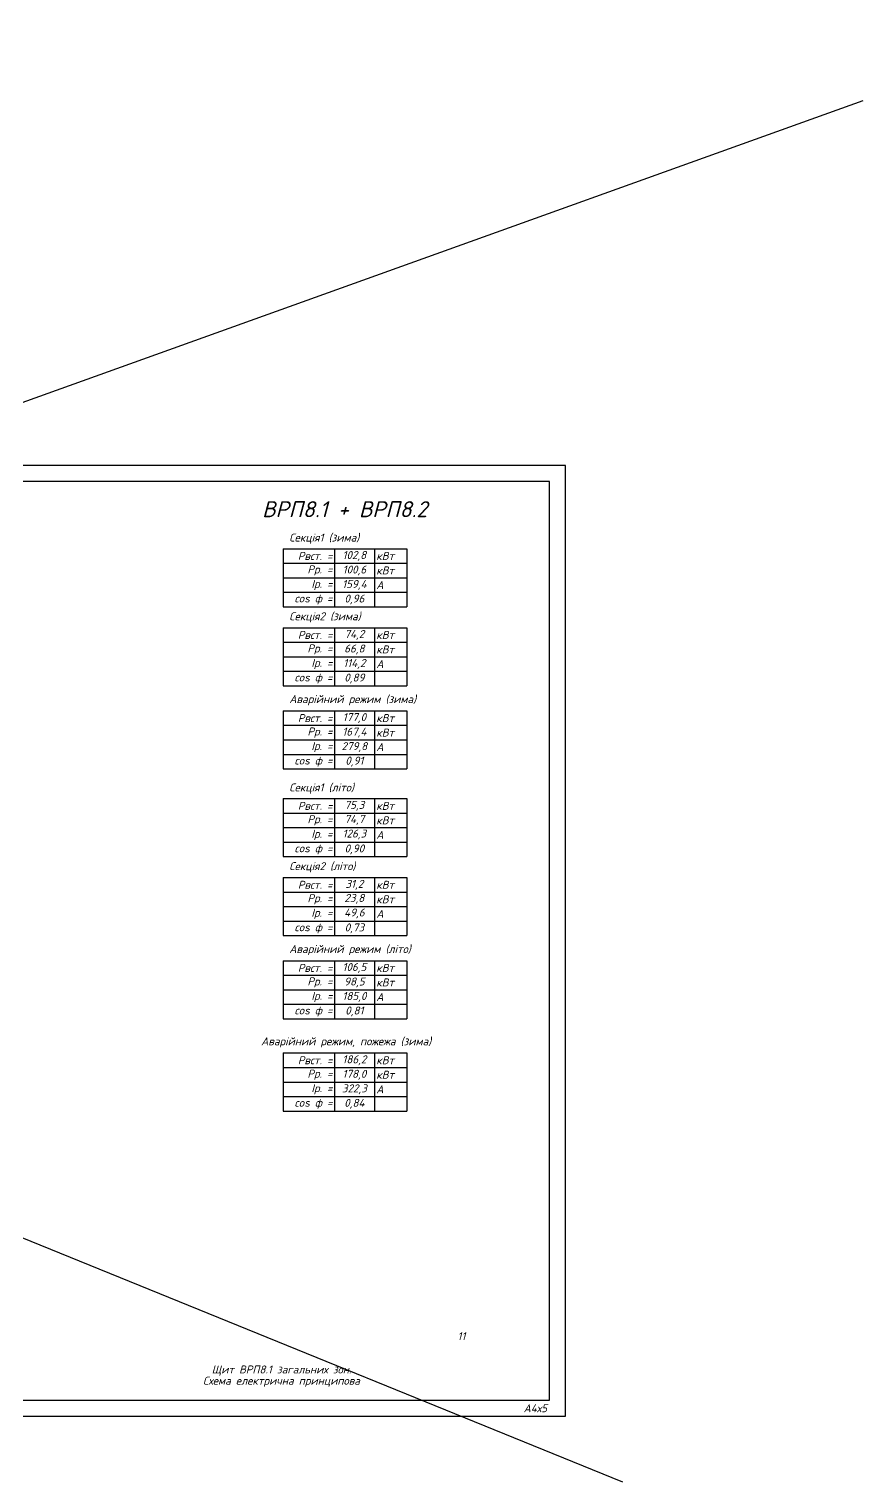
# Model space of a CAD drawing. Header units: millimetres. Extents: x -122434 to 1506205, y -201405 to 386015.
# Drawn here: x 917268 to 943331, y 190693 to 236083 of the extents above; entities that cross this region are included whole.
import ezdxf

# ---------------------------------------------------------------- set-up
doc = ezdxf.new("R2010")
doc.units = ezdxf.units.MM
doc.layers.add('Рамка внешняя', color=4, linetype='Continuous', lineweight=30, plot=False)
doc.layers.add('Схема', color=7, linetype='Continuous')
doc.styles.add('GOST 2.304', font='isocpeui.ttf')
doc.styles.add('ГОСТ 2.304', font='isocpeui.ttf')

# ---------------------------------------------------------------- blocks, each defined once
blk = doc.blocks.new('*T174')
at = {"color": 0, "lineweight": -2, "transparency": 16777216}
for p, q in [((0, 0), (1600, 0)), ((0, 0), (0, -1813)), ((1600, 0), (1600, -1813)), ((2850, 0), (3860, 0)), ((2850, 0), (2850, -1813)), ((3860, 0), (3860, -1813)), ((0, -453), (3860, -453)), ((0, -907), (3860, -907)), ((0, -1360), (3860, -1360)), ((0, -1813), (3860, -1813))]:
    blk.add_line(p, q, dxfattribs=at)
at = {"color": 0, "linetype": 'ByBlock', "lineweight": -2, "transparency": 16777216}
blk.add_line((1600, 0), (2850, 0), dxfattribs=at)
at = {"color": 0, "transparency": 16777216, "char_height": 250, "style": 'ГОСТ 2.304'}
for s, insert, width, attachment_point in [('Рвст. =', (1540, -227), 1480, 6), ('102,8', (2225, -227), 1130, 5), ('кВт', (2910, -227), 890, 4), ('Рр. =', (1540, -680), 1480, 6), ('100,6', (2225, -680), 1130, 5), ('кВт', (2910, -680), 890, 4), ('Ір. =', (1540, -1133), 1480, 6), ('159,4', (2225, -1133), 1130, 5), ('А', (2910, -1133), 890, 4), ('сos ф =', (1540, -1587), 1480, 6), ('0,96', (2225, -1587), 1130, 5)]:
    blk.add_mtext(s, dxfattribs=dict(at, insert=insert, width=width, attachment_point=attachment_point))
blk = doc.blocks.new('*T169')
at = {"color": 0, "lineweight": -2, "transparency": 16777216}
for p, q in [((0, 0), (1600, 0)), ((0, 0), (0, -1813)), ((1600, 0), (1600, -1813)), ((2850, 0), (3860, 0)), ((2850, 0), (2850, -1813)), ((3860, 0), (3860, -1813)), ((0, -453), (3860, -453)), ((0, -907), (3860, -907)), ((0, -1360), (3860, -1360)), ((0, -1813), (3860, -1813))]:
    blk.add_line(p, q, dxfattribs=at)
at = {"color": 0, "linetype": 'ByBlock', "lineweight": -2, "transparency": 16777216}
blk.add_line((1600, 0), (2850, 0), dxfattribs=at)
at = {"color": 0, "transparency": 16777216, "char_height": 250, "style": 'ГОСТ 2.304'}
for s, insert, width, attachment_point in [('Рвст. =', (1540, -227), 1480, 6), ('74,2', (2225, -227), 1130, 5), ('кВт', (2910, -227), 890, 4), ('Рр. =', (1540, -680), 1480, 6), ('66,8', (2225, -680), 1130, 5), ('кВт', (2910, -680), 890, 4), ('Ір. =', (1540, -1133), 1480, 6), ('114,2', (2225, -1133), 1130, 5), ('А', (2910, -1133), 890, 4), ('сos ф =', (1540, -1587), 1480, 6), ('0,89', (2225, -1587), 1130, 5)]:
    blk.add_mtext(s, dxfattribs=dict(at, insert=insert, width=width, attachment_point=attachment_point))
blk = doc.blocks.new('*T170')
at = {"color": 0, "lineweight": -2, "transparency": 16777216}
for p, q in [((0, 0), (1600, 0)), ((0, 0), (0, -1813)), ((1600, 0), (1600, -1813)), ((2850, 0), (3860, 0)), ((2850, 0), (2850, -1813)), ((3860, 0), (3860, -1813)), ((0, -453), (3860, -453)), ((0, -907), (3860, -907)), ((0, -1360), (3860, -1360)), ((0, -1813), (3860, -1813))]:
    blk.add_line(p, q, dxfattribs=at)
at = {"color": 0, "linetype": 'ByBlock', "lineweight": -2, "transparency": 16777216}
blk.add_line((1600, 0), (2850, 0), dxfattribs=at)
at = {"color": 0, "transparency": 16777216, "char_height": 250, "style": 'ГОСТ 2.304'}
for s, insert, width, attachment_point in [('Рвст. =', (1540, -227), 1480, 6), ('177,0', (2225, -227), 1130, 5), ('кВт', (2910, -227), 890, 4), ('Рр. =', (1540, -680), 1480, 6), ('167,4', (2225, -680), 1130, 5), ('кВт', (2910, -680), 890, 4), ('Ір. =', (1540, -1133), 1480, 6), ('279,8', (2225, -1133), 1130, 5), ('А', (2910, -1133), 890, 4), ('сos ф =', (1540, -1587), 1480, 6), ('0,91', (2225, -1587), 1130, 5)]:
    blk.add_mtext(s, dxfattribs=dict(at, insert=insert, width=width, attachment_point=attachment_point))
blk = doc.blocks.new('*T171')
at = {"color": 0, "lineweight": -2, "transparency": 16777216}
for p, q in [((0, 0), (1600, 0)), ((0, 0), (0, -1813)), ((1600, 0), (1600, -1813)), ((2850, 0), (3860, 0)), ((2850, 0), (2850, -1360)), ((3860, 0), (3860, -1813)), ((0, -453), (3860, -453)), ((0, -907), (3860, -907)), ((0, -1360), (3860, -1360)), ((0, -1813), (3860, -1813))]:
    blk.add_line(p, q, dxfattribs=at)
at = {"color": 0, "linetype": 'ByBlock', "lineweight": -2, "transparency": 16777216}
for p, q in [((1600, 0), (2850, 0)), ((2850, -1360), (2850, -1813))]:
    blk.add_line(p, q, dxfattribs=at)
at = {"color": 0, "transparency": 16777216, "char_height": 250, "style": 'ГОСТ 2.304'}
for s, insert, width, attachment_point in [('Рвст. =', (1540, -227), 1480, 6), ('75,3', (2225, -227), 1130, 5), ('кВт', (2910, -227), 890, 4), ('Рр. =', (1540, -680), 1480, 6), ('74,7', (2225, -513), 1130, 2), ('кВт', (2910, -680), 890, 4), ('Ір. =', (1540, -1133), 1480, 6), ('126,3', (2225, -967), 1130, 2), ('А', (2910, -1133), 890, 4), ('сos ф =', (1540, -1587), 1480, 6), ('0,90', (2225, -1587), 1130, 5)]:
    blk.add_mtext(s, dxfattribs=dict(at, insert=insert, width=width, attachment_point=attachment_point))
blk = doc.blocks.new('*T172')
at = {"color": 0, "lineweight": -2, "transparency": 16777216}
for p, q in [((0, 0), (1600, 0)), ((0, 0), (0, -1813)), ((1600, 0), (1600, -1813)), ((2850, 0), (3860, 0)), ((2850, 0), (2850, -1813)), ((3860, 0), (3860, -1813)), ((0, -453), (3860, -453)), ((0, -907), (3860, -907)), ((0, -1360), (3860, -1360)), ((0, -1813), (3860, -1813))]:
    blk.add_line(p, q, dxfattribs=at)
at = {"color": 0, "linetype": 'ByBlock', "lineweight": -2, "transparency": 16777216}
blk.add_line((1600, 0), (2850, 0), dxfattribs=at)
at = {"color": 0, "transparency": 16777216, "char_height": 250, "style": 'ГОСТ 2.304'}
for s, insert, width, attachment_point in [('Рвст. =', (1540, -227), 1480, 6), ('31,2', (2225, -227), 1130, 5), ('кВт', (2910, -227), 890, 4), ('Рр. =', (1540, -680), 1480, 6), ('23,8', (2225, -513), 1130, 2), ('кВт', (2910, -680), 890, 4), ('Ір. =', (1540, -1133), 1480, 6), ('49,6', (2225, -967), 1130, 2), ('А', (2910, -1133), 890, 4), ('сos ф =', (1540, -1587), 1480, 6), ('0,73', (2225, -1587), 1130, 5)]:
    blk.add_mtext(s, dxfattribs=dict(at, insert=insert, width=width, attachment_point=attachment_point))
blk = doc.blocks.new('*T173')
at = {"color": 0, "lineweight": -2, "transparency": 16777216}
for p, q in [((0, 0), (1600, 0)), ((0, 0), (0, -1813)), ((1600, 0), (1600, -1813)), ((2850, 0), (3860, 0)), ((2850, 0), (2850, -1813)), ((3860, 0), (3860, -1813)), ((0, -453), (3860, -453)), ((0, -907), (3860, -907)), ((0, -1360), (3860, -1360)), ((0, -1813), (3860, -1813))]:
    blk.add_line(p, q, dxfattribs=at)
at = {"color": 0, "linetype": 'ByBlock', "lineweight": -2, "transparency": 16777216}
blk.add_line((1600, 0), (2850, 0), dxfattribs=at)
at = {"color": 0, "transparency": 16777216, "char_height": 250, "style": 'ГОСТ 2.304'}
for s, insert, width, attachment_point in [('Рвст. =', (1540, -227), 1480, 6), ('106,5', (2225, -227), 1130, 5), ('кВт', (2910, -227), 890, 4), ('Рр. =', (1540, -680), 1480, 6), ('98,5', (2225, -680), 1130, 5), ('кВт', (2910, -680), 890, 4), ('Ір. =', (1540, -1133), 1480, 6), ('185,0', (2225, -1133), 1130, 5), ('А', (2910, -1133), 890, 4), ('сos ф =', (1540, -1587), 1480, 6), ('0,81', (2225, -1587), 1130, 5)]:
    blk.add_mtext(s, dxfattribs=dict(at, insert=insert, width=width, attachment_point=attachment_point))
blk = doc.blocks.new('*T168')
at = {"color": 0, "lineweight": -2, "transparency": 16777216}
for p, q in [((0, 0), (1600, 0)), ((0, 0), (0, -1813)), ((1600, 0), (1600, -1813)), ((2850, 0), (3860, 0)), ((2850, 0), (2850, -1813)), ((3860, 0), (3860, -1813)), ((0, -453), (3860, -453)), ((0, -907), (3860, -907)), ((0, -1360), (3860, -1360)), ((0, -1813), (3860, -1813))]:
    blk.add_line(p, q, dxfattribs=at)
at = {"color": 0, "linetype": 'ByBlock', "lineweight": -2, "transparency": 16777216}
blk.add_line((1600, 0), (2850, 0), dxfattribs=at)
at = {"color": 0, "transparency": 16777216, "char_height": 250, "style": 'ГОСТ 2.304'}
for s, insert, width, attachment_point in [('Рвст. =', (1540, -227), 1480, 6), ('186,2', (2225, -227), 1130, 5), ('кВт', (2910, -227), 890, 4), ('Рр. =', (1540, -680), 1480, 6), ('178,0', (2225, -680), 1130, 5), ('кВт', (2910, -680), 890, 4), ('Ір. =', (1540, -1133), 1480, 6), ('322,3', (2225, -1133), 1130, 5), ('А', (2910, -1133), 890, 4), ('сos ф =', (1540, -1587), 1480, 6), ('0,84', (2225, -1587), 1130, 5)]:
    blk.add_mtext(s, dxfattribs=dict(at, insert=insert, width=width, attachment_point=attachment_point))
blk = doc.blocks.new('A4x5')
at = {"lineweight": 30, "ltscale": 100}
blk.add_lwpolyline([(-103000, 500), (-500, 500), (-500, 29200), (-103000, 29200)], close=True, dxfattribs=at)
at = {"layer": 'Рамка внешняя', "ltscale": 100}
blk.add_lwpolyline([(-105000, 0), (0, 0), (0, 29700), (-105000, 29700)], close=True, dxfattribs=at)
at = {"layer": 'Схема', "linetype": 'Continuous', "style": 'ГОСТ 2.304'}
blk.add_text('А4х5', height=250, dxfattribs=at).set_placement((-1307, 124))

msp = doc.modelspace()

# ---------------------------------------------------------------- linework, layer by layer
at = {"color": 1}
for points in [[(824194, 236083), (935815, 190693)], [(943331, 233846), (825793, 191652)]]:
    msp.add_lwpolyline(points, dxfattribs=at)

# ---------------------------------------------------------------- block references
at = {"color": 30, "lineweight": 50, "true_color": 0xf26722}
msp.add_blockref('A4x5', (934032, 192747), dxfattribs=at)
for name, p in [('*T174', (925211, 219849)), ('*T169', (925211, 217381)), ('*T170', (925211, 214784)), ('*T171', (925211, 212042)), ('*T172', (925211, 209575)), ('*T173', (925211, 206978)), ('*T168', (925211, 204094))]:
    msp.add_blockref(name, p)

# ---------------------------------------------------------------- texts
at = {"color": 0, "lineweight": 40, "style": 'GOST 2.304'}
msp.add_text('ВРП8.1 + ВРП8.2', height=500, dxfattribs=at).set_placement((924551, 220833))
at = {"ltscale": 100, "char_height": 250, "attachment_point": 1, "style": 'ГОСТ 2.304'}
for s, width, insert in [('Секція1 (зима)', 4941.25, (925401, 220321)), ('Секція2 (зима)', 4941.25, (925401, 217862)), ('Аварійний режим (зима)', 4941.25, (925401, 215275)), ('Секція1 (літо)', 4941.25, (925401, 212515)), ('Секція2 (літо)', 4941.25, (925401, 210056)), ('Аварійний режим (літо)', 4941.25, (925401, 207468)), ('Аварійний режим, пожежа (зима)', 5434.79, (924520, 204584))]:
    msp.add_mtext_dynamic_manual_height_columns(s, width=width, gutter_width=1250, heights=[0], dxfattribs=dict(at, insert=insert))
at = {"linetype": 'Continuous', "lineweight": 25, "char_height": 250, "attachment_point": 5, "line_spacing_factor": 0.84, "style": 'GOST 2.304'}
for s, insert, width in [('{\\C7;11}', (930782, 195247), 1500), ('\\pi250;Щит ВРП8.1 загальних зон. \\PСхема електрична принципова', (925032, 193997), 7000)]:
    msp.add_mtext(s, dxfattribs=dict(at, insert=insert, width=width))

doc.saveas('drawing.dxf')
